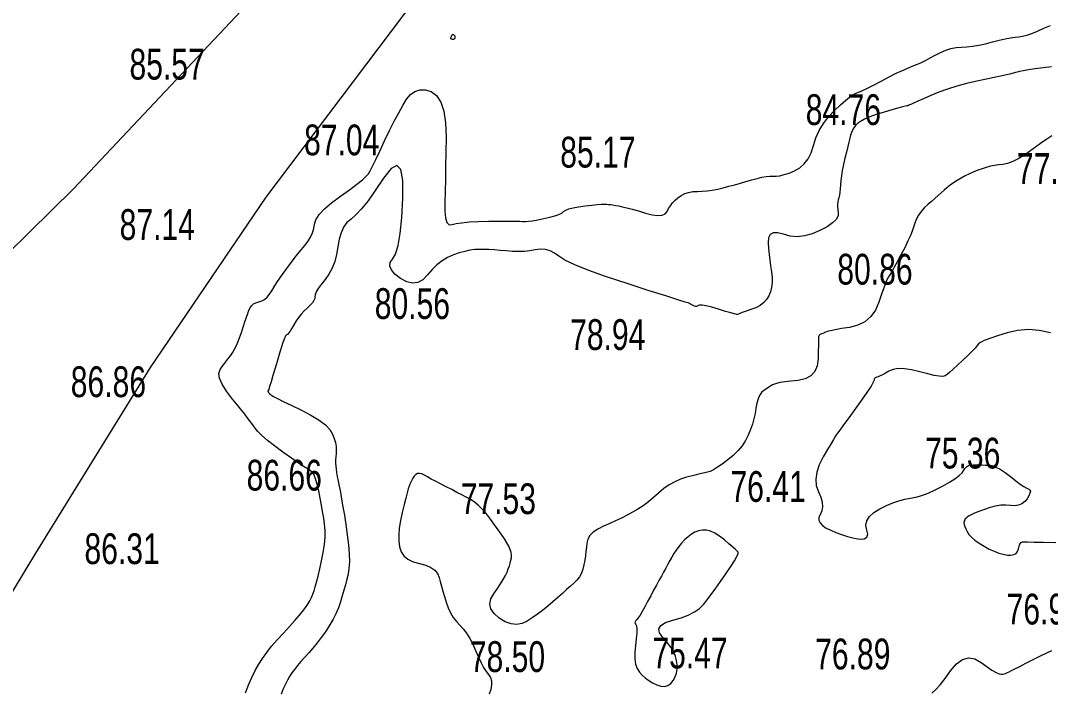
# Model space of a CAD drawing. Header units: metres. Extents: x 431726 to 434411, y 2469261 to 2472412.
# Drawn here: x 433362.8 to 433496.6, y 2471640.7 to 2471728.1 of the extents above; entities that cross this region are included whole.
import ezdxf

# ---------------------------------------------------------------- set-up
doc = ezdxf.new("R2010")
doc.units = ezdxf.units.M
doc.header["$MEASUREMENT"] = 0
for name, color, linetype, lineweight in [('CAO DO', 8, 'Continuous', 18), ('duong nhua-ks', 8, 'Continuous', 18), ('MH_DongMuc_Con', 8, 'Continuous', 18)]:
    doc.layers.add(name, color=color, linetype=linetype, lineweight=lineweight)
doc.styles.get("Standard").update_dxf_attribs({"font": 'arial.ttf'})

msp = doc.modelspace()

# ---------------------------------------------------------------- linework, layer by layer
at = {"layer": 'duong nhua-ks', "color": 8, "lineweight": 0}
for points in [[(433368.33, 2471556.01), (433362.87, 2471564.74), (433357.7, 2471576.06), (433353.59, 2471590.62), (433351.42, 2471603.51), (433351.04, 2471615.11), (433352.76, 2471628.58), (433355.38, 2471640.64), (433357.55, 2471646.91), (433364.81, 2471658.81), (433379.7, 2471682.97), (433394.74, 2471705.12), (433412.62, 2471728.84), (433427.36, 2471748.89), (433443.82, 2471767.89), (433457.22, 2471781.68), (433469.72, 2471794.85), (433488.35, 2471818.26), (433505.56, 2471838.7), (433519.47, 2471858.22), (433538.03, 2471883.43), (433551.65, 2471901.7), (433556.9, 2471909.5), (433562.65, 2471919.21)], [(433279.23, 2471625.59), (433293.35, 2471635.18), (433311.92, 2471649.87), (433331.01, 2471667.22), (433349.58, 2471686.45), (433369.7, 2471706.2), (433396.39, 2471734.57), (433409.85, 2471750.52), (433423.6, 2471766.84), (433429.29, 2471774.81), (433442.06, 2471792.73), (433453.25, 2471808.58), (433465.72, 2471823.36), (433482.51, 2471844.12), (433498.96, 2471862.2), (433513.62, 2471877.63), (433525.68, 2471891.33), (433536.97, 2471905.48), (433541.88, 2471912.86)], [(433279.23, 2471625.59), (433293.35, 2471635.18), (433311.92, 2471649.87), (433331.01, 2471667.22), (433349.58, 2471686.45), (433369.7, 2471706.2), (433396.39, 2471734.57), (433409.85, 2471750.52), (433423.6, 2471766.84), (433429.29, 2471774.81), (433442.06, 2471792.73), (433453.25, 2471808.58), (433465.72, 2471823.36), (433482.51, 2471844.12), (433495.37, 2471858.25)], [(433368.33, 2471556.01), (433362.87, 2471564.74), (433357.7, 2471576.06), (433353.59, 2471590.62), (433351.42, 2471603.51), (433351.04, 2471615.11), (433352.76, 2471628.58), (433355.38, 2471640.64), (433357.55, 2471646.91), (433364.81, 2471658.81), (433379.7, 2471682.97), (433394.74, 2471705.12), (433412.62, 2471728.84), (433427.36, 2471748.89), (433443.82, 2471767.89), (433457.22, 2471781.68), (433469.72, 2471794.85), (433488.35, 2471818.26), (433505.56, 2471838.7), (433510.07, 2471845.03)]]:
    msp.add_lwpolyline(points, dxfattribs=at)
at = {"layer": 'MH_DongMuc_Con', "color": 8, "lineweight": 0}
for points, elevation in [([(433392.04, 2471640.69), (433392.47, 2471641.78), (433392.91, 2471642.77), (433393.34, 2471643.64), (433393.77, 2471644.41), (433394.24, 2471645.14), (433394.8, 2471645.91), (433395.44, 2471646.72), (433396.16, 2471647.56), (433396.97, 2471648.44), (433397.77, 2471649.3), (433398.46, 2471650.06), (433399.03, 2471650.72), (433399.5, 2471651.3), (433399.86, 2471651.77), (433400.15, 2471652.21), (433400.4, 2471652.64), (433400.62, 2471653.07), (433400.8, 2471653.5), (433400.95, 2471653.93), (433401.1, 2471654.44), (433401.27, 2471655.08), (433401.47, 2471655.86), (433401.69, 2471656.78), (433401.94, 2471657.84), (433402.16, 2471658.93), (433402.31, 2471659.96), (433402.39, 2471660.91), (433402.39, 2471661.79), (433402.32, 2471662.6), (433402.21, 2471663.4), (433402.07, 2471664.23), (433401.92, 2471665.09), (433401.75, 2471665.99), (433401.56, 2471666.92), (433401.37, 2471667.79), (433401.16, 2471668.48), (433400.95, 2471669.01), (433400.73, 2471669.37), (433400.51, 2471669.55), (433400.18, 2471669.73), (433399.66, 2471670.06), (433398.94, 2471670.54), (433398.03, 2471671.18), (433396.92, 2471671.96), (433395.82, 2471672.78), (433394.9, 2471673.5), (433394.17, 2471674.12), (433393.64, 2471674.65), (433393.3, 2471675.08), (433392.98, 2471675.53), (433392.53, 2471676.14), (433391.95, 2471676.9), (433391.23, 2471677.8), (433390.37, 2471678.85), (433389.57, 2471679.91), (433389.01, 2471680.82), (433388.68, 2471681.59), (433388.6, 2471682.21), (433388.75, 2471682.69), (433389.03, 2471683.09), (433389.3, 2471683.47), (433389.56, 2471683.83), (433389.83, 2471684.17), (433390.09, 2471684.5), (433390.36, 2471684.87), (433390.63, 2471685.34), (433390.91, 2471685.92), (433391.19, 2471686.61), (433391.47, 2471687.41), (433391.74, 2471688.21), (433391.98, 2471688.91), (433392.18, 2471689.51), (433392.35, 2471690.01), (433392.49, 2471690.42), (433392.64, 2471690.74), (433392.84, 2471691.01), (433393.1, 2471691.23), (433393.41, 2471691.39), (433393.78, 2471691.5), (433394.16, 2471691.62), (433394.52, 2471691.82), (433394.86, 2471692.11), (433395.18, 2471692.49), (433395.48, 2471692.94), (433395.78, 2471693.46), (433396.13, 2471694.01), (433396.52, 2471694.59), (433396.95, 2471695.21), (433397.42, 2471695.85), (433397.91, 2471696.5), (433398.39, 2471697.13), (433398.86, 2471697.73), (433399.32, 2471698.3), (433399.76, 2471698.85), (433400.17, 2471699.38), (433400.49, 2471699.93), (433400.75, 2471700.47), (433400.92, 2471701.03), (433401.02, 2471701.59), (433401.2, 2471702.19), (433401.63, 2471702.85), (433402.3, 2471703.58), (433403.22, 2471704.38), (433404.38, 2471705.24), (433405.55, 2471706.08), (433406.51, 2471706.79), (433407.23, 2471707.37), (433407.74, 2471707.83), (433408.03, 2471708.16), (433408.25, 2471708.55), (433408.57, 2471709.17), (433408.99, 2471710.02), (433409.51, 2471711.11), (433410.13, 2471712.43), (433410.77, 2471713.79), (433411.38, 2471715.02), (433411.95, 2471716.1), (433412.49, 2471717.04), (433412.98, 2471717.84), (433413.49, 2471718.46), (433414.06, 2471718.87), (433414.69, 2471719.07), (433415.39, 2471719.06), (433416.16, 2471718.84), (433416.87, 2471718.34), (433417.42, 2471717.49), (433417.81, 2471716.31), (433418.04, 2471714.78), (433418.1, 2471712.9), (433418.08, 2471710.93), (433418.05, 2471709.1), (433418.02, 2471707.41), (433417.98, 2471705.87), (433417.94, 2471704.47), (433417.94, 2471703.3), (433418.03, 2471702.42), (433418.22, 2471701.83), (433418.5, 2471701.54), (433418.88, 2471701.55), (433419.41, 2471701.69), (433420.15, 2471701.8), (433421.11, 2471701.89), (433422.29, 2471701.95), (433423.67, 2471701.98), (433425.05, 2471702), (433426.17, 2471702), (433427.05, 2471702), (433427.68, 2471701.98), (433428.06, 2471701.96), (433428.38, 2471701.95), (433428.81, 2471701.98), (433429.36, 2471702.06), (433430.03, 2471702.17), (433430.81, 2471702.33), (433431.59, 2471702.51), (433432.23, 2471702.69), (433432.75, 2471702.87), (433433.13, 2471703.05), (433433.38, 2471703.24), (433433.65, 2471703.42), (433434.06, 2471703.58), (433434.62, 2471703.73), (433435.32, 2471703.86), (433436.18, 2471703.98), (433437.04, 2471704.08), (433437.75, 2471704.15), (433438.31, 2471704.19), (433438.72, 2471704.21), (433438.99, 2471704.21), (433439.21, 2471704.18), (433439.47, 2471704.15), (433439.78, 2471704.1), (433440.14, 2471704.04), (433440.54, 2471703.98), (433441.01, 2471703.88), (433441.6, 2471703.74), (433442.29, 2471703.55), (433443.1, 2471703.32), (433444.01, 2471703.04), (433444.89, 2471702.81), (433445.62, 2471702.72), (433446.18, 2471702.76), (433446.58, 2471702.94), (433446.83, 2471703.26), (433447.01, 2471703.64), (433447.25, 2471704.01), (433447.53, 2471704.37), (433447.86, 2471704.72), (433448.24, 2471705.05), (433448.66, 2471705.35), (433449.12, 2471705.58), (433449.63, 2471705.74), (433450.17, 2471705.84), (433450.76, 2471705.87), (433451.38, 2471705.88), (433452.03, 2471705.94), (433452.7, 2471706.03), (433453.4, 2471706.16), (433454.13, 2471706.33), (433454.87, 2471706.53), (433455.61, 2471706.73), (433456.35, 2471706.93), (433457.08, 2471707.14), (433457.82, 2471707.36), (433458.52, 2471707.56), (433459.14, 2471707.7), (433459.7, 2471707.8), (433460.18, 2471707.84), (433460.59, 2471707.83), (433461, 2471707.84), (433461.48, 2471707.91), (433462.04, 2471708.05), (433462.67, 2471708.26), (433463.37, 2471708.53), (433464.06, 2471708.92), (433464.66, 2471709.44), (433465.15, 2471710.1), (433465.56, 2471710.9), (433465.86, 2471711.84), (433466.17, 2471712.83), (433466.6, 2471713.78), (433467.14, 2471714.69), (433467.8, 2471715.56), (433468.57, 2471716.38), (433469.34, 2471717.12), (433470, 2471717.7), (433470.54, 2471718.14), (433470.96, 2471718.44), (433471.27, 2471718.58), (433471.61, 2471718.71), (433472.12, 2471718.93), (433472.79, 2471719.26), (433473.63, 2471719.69), (433474.64, 2471720.22), (433475.68, 2471720.76), (433476.6, 2471721.22), (433477.41, 2471721.6), (433478.11, 2471721.91), (433478.69, 2471722.14), (433479.23, 2471722.35), (433479.8, 2471722.6), (433480.4, 2471722.89), (433481.02, 2471723.23), (433481.68, 2471723.6), (433482.35, 2471723.95), (433483.03, 2471724.23), (433483.7, 2471724.44), (433484.38, 2471724.57), (433485.07, 2471724.63), (433485.77, 2471724.67), (433486.53, 2471724.76), (433487.34, 2471724.9), (433488.2, 2471725.07), (433489.1, 2471725.3), (433489.98, 2471725.52), (433490.77, 2471725.7), (433491.46, 2471725.83), (433492.04, 2471725.93), (433492.54, 2471725.97), (433493.02, 2471726.04), (433493.58, 2471726.18), (433494.23, 2471726.4), (433494.95, 2471726.7), (433495.76, 2471727.08), (433496.64, 2471727.43)], 84), ([(433419.05, 2471726.24), (433418.98, 2471726.25), (433418.92, 2471726.23), (433418.87, 2471726.18), (433418.82, 2471726.11), (433418.79, 2471726.02), (433418.76, 2471725.96), (433418.73, 2471725.9), (433418.71, 2471725.86), (433418.7, 2471725.83), (433418.69, 2471725.81), (433418.69, 2471725.79), (433418.7, 2471725.77), (433418.72, 2471725.75), (433418.75, 2471725.73), (433418.79, 2471725.71), (433418.84, 2471725.69), (433418.9, 2471725.68), (433418.97, 2471725.67), (433419.05, 2471725.67), (433419.13, 2471725.67), (433419.19, 2471725.7), (433419.24, 2471725.74), (433419.27, 2471725.79), (433419.29, 2471725.87), (433419.29, 2471725.95), (433419.28, 2471726.03), (433419.24, 2471726.09), (433419.19, 2471726.15), (433419.12, 2471726.21), (433419.05, 2471726.24)], 84), ([(433496.77, 2471722.05), (433495.69, 2471721.92), (433494.64, 2471721.79), (433493.78, 2471721.67), (433493.1, 2471721.56), (433492.61, 2471721.46), (433492.3, 2471721.38), (433492.08, 2471721.31), (433491.85, 2471721.25), (433491.62, 2471721.18), (433491.37, 2471721.12), (433491.11, 2471721.06), (433490.74, 2471720.98), (433490.14, 2471720.85), (433489.33, 2471720.68), (433488.31, 2471720.46), (433487.06, 2471720.19), (433485.73, 2471719.88), (433484.47, 2471719.54), (433483.28, 2471719.17), (433482.15, 2471718.77), (433481.08, 2471718.33), (433480.14, 2471717.91), (433479.39, 2471717.59), (433478.84, 2471717.34), (433478.49, 2471717.18), (433478.33, 2471717.11), (433478.26, 2471717.08), (433478.19, 2471717.05), (433478.12, 2471717.03), (433478.05, 2471717.01), (433477.97, 2471717), (433477.8, 2471716.96), (433477.41, 2471716.85), (433476.82, 2471716.69), (433476.03, 2471716.46), (433475.03, 2471716.17), (433474.01, 2471715.85), (433473.16, 2471715.55), (433472.47, 2471715.25), (433471.94, 2471714.97), (433471.58, 2471714.69), (433471.32, 2471714.42), (433471.11, 2471714.13), (433470.92, 2471713.82), (433470.78, 2471713.51), (433470.68, 2471713.17), (433470.58, 2471712.78), (433470.45, 2471712.29), (433470.31, 2471711.69), (433470.13, 2471710.99), (433469.93, 2471710.18), (433469.74, 2471709.36), (433469.58, 2471708.6), (433469.47, 2471707.91), (433469.39, 2471707.28), (433469.34, 2471706.72), (433469.31, 2471706.22), (433469.27, 2471705.77), (433469.22, 2471705.38), (433469.15, 2471705.05), (433469.07, 2471704.78), (433469, 2471704.52), (433468.97, 2471704.22), (433468.97, 2471703.89), (433469, 2471703.52), (433469.07, 2471703.11), (433469.05, 2471702.68), (433468.79, 2471702.23), (433468.32, 2471701.77), (433467.62, 2471701.28), (433466.69, 2471700.77), (433465.67, 2471700.34), (433464.69, 2471700.08), (433463.74, 2471699.98), (433462.83, 2471700.05), (433461.96, 2471700.29), (433461.2, 2471700.5), (433460.62, 2471700.5), (433460.22, 2471700.28), (433460, 2471699.84), (433459.96, 2471699.19), (433460.01, 2471698.43), (433460.09, 2471697.67), (433460.17, 2471696.92), (433460.27, 2471696.17), (433460.38, 2471695.42), (433460.46, 2471694.69), (433460.47, 2471694.02), (433460.4, 2471693.39), (433460.26, 2471692.82), (433460.05, 2471692.3), (433459.76, 2471691.83), (433459.38, 2471691.41), (433458.91, 2471691.05), (433458.35, 2471690.75), (433457.71, 2471690.51), (433457.09, 2471690.31), (433456.6, 2471690.14), (433456.26, 2471690.01), (433456.05, 2471689.92), (433455.98, 2471689.87), (433455.88, 2471689.87), (433455.58, 2471689.93), (433455.09, 2471690.06), (433454.4, 2471690.27), (433453.52, 2471690.54), (433452.63, 2471690.8), (433451.92, 2471690.98), (433451.39, 2471691.08), (433451.04, 2471691.09), (433450.87, 2471691.03), (433450.78, 2471690.94), (433450.67, 2471690.9), (433450.54, 2471690.9), (433450.38, 2471690.94), (433450.21, 2471691.03), (433450.03, 2471691.13), (433449.88, 2471691.22), (433449.75, 2471691.28), (433449.64, 2471691.33), (433449.56, 2471691.36), (433449.19, 2471691.47), (433448.22, 2471691.78), (433446.66, 2471692.27), (433444.5, 2471692.96), (433441.75, 2471693.83), (433438.95, 2471694.76), (433436.65, 2471695.58), (433434.85, 2471696.3), (433433.56, 2471696.92), (433432.76, 2471697.44), (433432.21, 2471697.85), (433431.62, 2471698.13), (433431.01, 2471698.3), (433430.37, 2471698.34), (433429.7, 2471698.26), (433429.01, 2471698.14), (433428.28, 2471698.06), (433427.52, 2471698.04), (433426.73, 2471698.06), (433425.91, 2471698.12), (433425.1, 2471698.2), (433424.35, 2471698.27), (433423.65, 2471698.31), (433423.01, 2471698.33), (433422.42, 2471698.33), (433421.83, 2471698.3), (433421.2, 2471698.21), (433420.53, 2471698.06), (433419.82, 2471697.86), (433419.07, 2471697.61), (433418.31, 2471697.28), (433417.6, 2471696.85), (433416.92, 2471696.33), (433416.29, 2471695.72), (433415.7, 2471695.01), (433415.1, 2471694.39), (433414.45, 2471694.03), (433413.75, 2471693.94), (433412.99, 2471694.11), (433412.18, 2471694.56), (433411.47, 2471695.12), (433411.01, 2471695.65), (433410.81, 2471696.15), (433410.86, 2471696.62), (433411.16, 2471697.05), (433411.55, 2471697.71), (433411.89, 2471698.83), (433412.15, 2471700.41), (433412.35, 2471702.47), (433412.49, 2471704.99), (433412.47, 2471707.29), (433412.21, 2471708.7), (433411.71, 2471709.22), (433410.96, 2471708.84), (433409.97, 2471707.57), (433408.91, 2471705.98), (433407.97, 2471704.66), (433407.12, 2471703.6), (433406.39, 2471702.81), (433405.76, 2471702.27), (433405.23, 2471701.81), (433404.8, 2471701.22), (433404.46, 2471700.5), (433404.21, 2471699.65), (433404.05, 2471698.68), (433403.89, 2471697.68), (433403.65, 2471696.75), (433403.31, 2471695.89), (433402.89, 2471695.11), (433402.38, 2471694.4), (433401.88, 2471693.77), (433401.5, 2471693.23), (433401.23, 2471692.79), (433401.09, 2471692.43), (433401.05, 2471692.17), (433401.04, 2471691.94), (433400.93, 2471691.67), (433400.74, 2471691.39), (433400.46, 2471691.07), (433400.09, 2471690.73), (433399.69, 2471690.35), (433399.31, 2471689.94), (433398.96, 2471689.51), (433398.63, 2471689.04), (433398.33, 2471688.54), (433398.06, 2471688.07), (433397.83, 2471687.7), (433397.65, 2471687.44), (433397.51, 2471687.27), (433397.41, 2471687.21), (433397.34, 2471687.17), (433397.26, 2471687.08), (433397.18, 2471686.95), (433397.1, 2471686.77), (433397.01, 2471686.54), (433396.9, 2471686.2), (433396.74, 2471685.67), (433396.52, 2471684.96), (433396.25, 2471684.07), (433395.93, 2471683), (433395.62, 2471681.94), (433395.37, 2471681.12), (433395.18, 2471680.51), (433395.06, 2471680.13), (433395, 2471679.98), (433394.97, 2471679.94), (433394.97, 2471679.89), (433394.98, 2471679.84), (433395, 2471679.79), (433395.04, 2471679.74), (433395.08, 2471679.68), (433395.12, 2471679.64), (433395.15, 2471679.6), (433395.17, 2471679.57), (433395.18, 2471679.55), (433395.2, 2471679.52), (433395.24, 2471679.49), (433395.3, 2471679.44), (433395.37, 2471679.39), (433395.47, 2471679.32), (433395.7, 2471679.19), (433396.19, 2471678.93), (433396.95, 2471678.56), (433397.97, 2471678.07), (433399.25, 2471677.45), (433400.54, 2471676.78), (433401.6, 2471676.14), (433402.43, 2471675.51), (433403.02, 2471674.9), (433403.37, 2471674.31), (433403.58, 2471673.75), (433403.73, 2471673.21), (433403.82, 2471672.71), (433403.85, 2471672.23), (433403.83, 2471671.79), (433403.79, 2471671.37), (433403.76, 2471670.95), (433403.76, 2471670.54), (433403.78, 2471670.15), (433403.82, 2471669.76), (433403.88, 2471669.33), (433403.97, 2471668.81), (433404.08, 2471668.21), (433404.21, 2471667.52), (433404.37, 2471666.74), (433404.54, 2471665.86), (433404.71, 2471664.87), (433404.89, 2471663.76), (433405.08, 2471662.55), (433405.27, 2471661.22), (433405.43, 2471659.9), (433405.52, 2471658.73), (433405.54, 2471657.71), (433405.49, 2471656.83), (433405.37, 2471656.1), (433405.21, 2471655.43), (433405.03, 2471654.73), (433404.83, 2471654.01), (433404.62, 2471653.27), (433404.39, 2471652.51), (433404.12, 2471651.73), (433403.79, 2471650.95), (433403.4, 2471650.17), (433402.94, 2471649.4), (433402.43, 2471648.62), (433401.88, 2471647.86), (433401.34, 2471647.15), (433400.8, 2471646.49), (433400.27, 2471645.87), (433399.74, 2471645.29), (433399.24, 2471644.74), (433398.79, 2471644.22), (433398.4, 2471643.72), (433398.06, 2471643.25), (433397.76, 2471642.8), (433397.5, 2471642.32), (433397.23, 2471641.78), (433396.96, 2471641.17), (433396.69, 2471640.5)], 82), ([(433496.8, 2471713.11), (433496.16, 2471712.67), (433495.36, 2471712.1), (433494.4, 2471711.39), (433493.42, 2471710.7), (433492.53, 2471710.15), (433491.74, 2471709.74), (433491.05, 2471709.48), (433490.45, 2471709.37), (433489.91, 2471709.32), (433489.37, 2471709.24), (433488.83, 2471709.13), (433488.29, 2471708.99), (433487.75, 2471708.82), (433487.21, 2471708.62), (433486.67, 2471708.4), (433486.13, 2471708.16), (433485.58, 2471707.89), (433485.04, 2471707.61), (433484.52, 2471707.3), (433484.03, 2471706.99), (433483.59, 2471706.68), (433483.18, 2471706.35), (433482.81, 2471706.02), (433482.44, 2471705.68), (433482.05, 2471705.33), (433481.63, 2471704.96), (433481.17, 2471704.57), (433480.69, 2471704.17), (433480.23, 2471703.74), (433479.82, 2471703.27), (433479.48, 2471702.76), (433479.2, 2471702.2), (433478.99, 2471701.6), (433478.77, 2471700.94), (433478.48, 2471700.21), (433478.13, 2471699.42), (433477.71, 2471698.55), (433477.22, 2471697.62), (433476.74, 2471696.73), (433476.34, 2471696), (433476.01, 2471695.43), (433475.77, 2471695.01), (433475.6, 2471694.75), (433475.44, 2471694.47), (433475.24, 2471694.01), (433474.99, 2471693.35), (433474.69, 2471692.5), (433474.34, 2471691.47), (433473.89, 2471690.43), (433473.28, 2471689.59), (433472.53, 2471688.93), (433471.61, 2471688.47), (433470.55, 2471688.19), (433469.51, 2471688.02), (433468.68, 2471687.88), (433468.05, 2471687.75), (433467.63, 2471687.65), (433467.41, 2471687.57), (433467.29, 2471687.5), (433467.18, 2471687.44), (433467.06, 2471687.39), (433466.94, 2471687.34), (433466.82, 2471687.3), (433466.71, 2471687.25), (433466.63, 2471687.2), (433466.57, 2471687.13), (433466.53, 2471687.06), (433466.51, 2471686.97), (433466.51, 2471686.78), (433466.5, 2471686.41), (433466.49, 2471685.84), (433466.47, 2471685.09), (433466.46, 2471684.14), (433466.34, 2471683.2), (433466.02, 2471682.44), (433465.5, 2471681.87), (433464.77, 2471681.49), (433463.85, 2471681.3), (433462.91, 2471681.2), (433462.13, 2471681.1), (433461.51, 2471681), (433461.06, 2471680.91), (433460.77, 2471680.81), (433460.54, 2471680.7), (433460.3, 2471680.57), (433460.03, 2471680.4), (433459.73, 2471680.21), (433459.41, 2471679.99), (433459.1, 2471679.71), (433458.85, 2471679.34), (433458.64, 2471678.88), (433458.48, 2471678.32), (433458.37, 2471677.68), (433458.26, 2471676.99), (433458.11, 2471676.3), (433457.91, 2471675.6), (433457.67, 2471674.89), (433457.38, 2471674.18), (433457.03, 2471673.48), (433456.58, 2471672.8), (433456.05, 2471672.16), (433455.42, 2471671.54), (433454.7, 2471670.95), (433453.99, 2471670.42), (433453.37, 2471670), (433452.85, 2471669.68), (433452.42, 2471669.46), (433452.08, 2471669.35), (433451.74, 2471669.27), (433451.3, 2471669.17), (433450.76, 2471669.04), (433450.12, 2471668.88), (433449.37, 2471668.69), (433448.59, 2471668.45), (433447.83, 2471668.12), (433447.1, 2471667.71), (433446.4, 2471667.22), (433445.73, 2471666.64), (433445.07, 2471666.05), (433444.4, 2471665.5), (433443.72, 2471665), (433443.04, 2471664.54), (433442.34, 2471664.14), (433441.63, 2471663.76), (433440.9, 2471663.39), (433440.14, 2471663.03), (433439.37, 2471662.67), (433438.56, 2471662.33), (433437.82, 2471661.97), (433437.24, 2471661.57), (433436.81, 2471661.14), (433436.53, 2471660.66), (433436.4, 2471660.15), (433436.35, 2471659.61), (433436.28, 2471659.05), (433436.21, 2471658.49), (433436.12, 2471657.91), (433436.03, 2471657.33), (433435.89, 2471656.75), (433435.7, 2471656.23), (433435.43, 2471655.74), (433435.11, 2471655.31), (433434.72, 2471654.92), (433434.27, 2471654.52), (433433.77, 2471654.09), (433433.22, 2471653.6), (433432.62, 2471653.07), (433431.98, 2471652.5), (433431.31, 2471651.92), (433430.64, 2471651.38), (433429.97, 2471650.88), (433429.31, 2471650.41), (433428.65, 2471649.99), (433427.98, 2471649.68), (433427.28, 2471649.57), (433426.55, 2471649.65), (433425.79, 2471649.92), (433425.01, 2471650.39), (433424.34, 2471650.97), (433423.94, 2471651.57), (433423.79, 2471652.21), (433423.92, 2471652.87), (433424.3, 2471653.56), (433424.78, 2471654.24), (433425.2, 2471654.86), (433425.54, 2471655.42), (433425.82, 2471655.93), (433426.03, 2471656.38), (433426.19, 2471656.79), (433426.33, 2471657.18), (433426.44, 2471657.55), (433426.53, 2471657.9), (433426.59, 2471658.22), (433426.61, 2471658.55), (433426.55, 2471658.91), (433426.43, 2471659.3), (433426.25, 2471659.73), (433425.99, 2471660.18), (433425.68, 2471660.68), (433425.31, 2471661.24), (433424.89, 2471661.85), (433424.42, 2471662.52), (433423.9, 2471663.25), (433423.35, 2471663.96), (433422.82, 2471664.57), (433422.29, 2471665.08), (433421.78, 2471665.5), (433421.27, 2471665.82), (433420.74, 2471666.1), (433420.16, 2471666.4), (433419.52, 2471666.73), (433418.84, 2471667.09), (433418.1, 2471667.46), (433417.37, 2471667.83), (433416.73, 2471668.17), (433416.17, 2471668.47), (433415.7, 2471668.74), (433415.3, 2471668.97), (433414.97, 2471669.13), (433414.67, 2471669.2), (433414.4, 2471669.18), (433414.17, 2471669.06), (433413.98, 2471668.85), (433413.8, 2471668.59), (433413.65, 2471668.33), (433413.52, 2471668.06), (433413.4, 2471667.8), (433413.3, 2471667.53), (433413.19, 2471667.18), (433413.04, 2471666.67), (433412.86, 2471665.99), (433412.65, 2471665.14), (433412.4, 2471664.13), (433412.17, 2471663.08), (433412.02, 2471662.1), (433411.96, 2471661.21), (433411.97, 2471660.4), (433412.06, 2471659.67), (433412.27, 2471659.02), (433412.64, 2471658.48), (433413.15, 2471658.05), (433413.82, 2471657.71), (433414.64, 2471657.47), (433415.46, 2471657.26), (433416.13, 2471656.97), (433416.64, 2471656.61), (433416.99, 2471656.18), (433417.2, 2471655.68), (433417.34, 2471655.13), (433417.5, 2471654.53), (433417.68, 2471653.88), (433417.89, 2471653.19), (433418.12, 2471652.46), (433418.38, 2471651.73), (433418.69, 2471651.07), (433419.05, 2471650.47), (433419.45, 2471649.94), (433419.89, 2471649.47), (433420.35, 2471648.99), (433420.78, 2471648.42), (433421.2, 2471647.75), (433421.59, 2471647), (433421.95, 2471646.16), (433422.31, 2471645.32), (433422.65, 2471644.59), (433422.98, 2471643.97), (433423.3, 2471643.45), (433423.61, 2471643.05), (433423.87, 2471642.66), (433424, 2471642.21), (433424.02, 2471641.7), (433423.93, 2471641.12), (433423.72, 2471640.48)], 78), ([(433496.63, 2471687.48), (433495.19, 2471687.79), (433493.77, 2471687.9), (433492.38, 2471687.8), (433491, 2471687.49), (433489.77, 2471687.1), (433488.78, 2471686.76), (433488.04, 2471686.47), (433487.55, 2471686.23), (433487.31, 2471686.03), (433487.13, 2471685.81), (433486.84, 2471685.49), (433486.42, 2471685.06), (433485.89, 2471684.53), (433485.23, 2471683.9), (433484.57, 2471683.27), (433484.01, 2471682.75), (433483.56, 2471682.35), (433483.21, 2471682.06), (433482.96, 2471681.89), (433482.67, 2471681.82), (433482.2, 2471681.83), (433481.54, 2471681.94), (433480.69, 2471682.13), (433479.66, 2471682.41), (433478.6, 2471682.67), (433477.67, 2471682.81), (433476.87, 2471682.83), (433476.19, 2471682.73), (433475.65, 2471682.5), (433475.21, 2471682.23), (433474.83, 2471682.02), (433474.52, 2471681.87), (433474.27, 2471681.76), (433474.09, 2471681.72), (433473.95, 2471681.68), (433473.85, 2471681.63), (433473.78, 2471681.55), (433473.73, 2471681.44), (433473.72, 2471681.32), (433473.62, 2471681.06), (433473.33, 2471680.56), (433472.85, 2471679.83), (433472.18, 2471678.85), (433471.31, 2471677.64), (433470.44, 2471676.44), (433469.76, 2471675.5), (433469.27, 2471674.83), (433468.97, 2471674.42), (433468.86, 2471674.27), (433468.85, 2471674.26), (433468.83, 2471674.24), (433468.81, 2471674.21), (433468.78, 2471674.17), (433468.75, 2471674.13), (433468.66, 2471673.98), (433468.45, 2471673.63), (433468.13, 2471673.07), (433467.68, 2471672.32), (433467.12, 2471671.36), (433466.6, 2471670.33), (433466.27, 2471669.37), (433466.14, 2471668.46), (433466.21, 2471667.61), (433466.48, 2471666.82), (433466.79, 2471666.1), (433466.96, 2471665.45), (433467.01, 2471664.87), (433466.94, 2471664.35), (433466.74, 2471663.91), (433466.56, 2471663.51), (433466.55, 2471663.13), (433466.7, 2471662.77), (433467.01, 2471662.42), (433467.5, 2471662.1), (433468.09, 2471661.8), (433468.75, 2471661.51), (433469.48, 2471661.25), (433470.27, 2471661), (433471.12, 2471660.78), (433471.9, 2471660.65), (433472.45, 2471660.69), (433472.78, 2471660.9), (433472.89, 2471661.28), (433472.78, 2471661.83), (433472.67, 2471662.45), (433472.79, 2471663.04), (433473.12, 2471663.59), (433473.67, 2471664.11), (433474.45, 2471664.59), (433475.32, 2471665.02), (433476.15, 2471665.37), (433476.94, 2471665.65), (433477.7, 2471665.85), (433478.42, 2471665.98), (433479.15, 2471666.11), (433479.93, 2471666.34), (433480.77, 2471666.65), (433481.66, 2471667.05), (433482.61, 2471667.54), (433483.51, 2471668.04), (433484.23, 2471668.5), (433484.79, 2471668.92), (433485.17, 2471669.28), (433485.39, 2471669.6), (433485.55, 2471669.86), (433485.75, 2471670.06), (433486, 2471670.21), (433486.29, 2471670.29), (433486.62, 2471670.32), (433486.99, 2471670.32), (433487.37, 2471670.31), (433487.76, 2471670.3), (433488.16, 2471670.29), (433488.57, 2471670.28), (433489.03, 2471670.21), (433489.54, 2471670.03), (433490.12, 2471669.73), (433490.76, 2471669.31), (433491.46, 2471668.78), (433492.14, 2471668.24), (433492.72, 2471667.81), (433493.19, 2471667.48), (433493.55, 2471667.26), (433493.81, 2471667.14), (433493.97, 2471667.04), (433494.03, 2471666.87), (433493.98, 2471666.62), (433493.84, 2471666.3), (433493.6, 2471665.91), (433493.29, 2471665.53), (433492.91, 2471665.25), (433492.47, 2471665.07), (433491.98, 2471665), (433491.43, 2471665.03), (433490.83, 2471665.08), (433490.19, 2471665.05), (433489.52, 2471664.94), (433488.8, 2471664.77), (433488.06, 2471664.51), (433487.35, 2471664.24), (433486.77, 2471664.01), (433486.32, 2471663.8), (433486, 2471663.64), (433485.8, 2471663.51), (433485.68, 2471663.39), (433485.58, 2471663.28), (433485.5, 2471663.16), (433485.45, 2471663.04), (433485.41, 2471662.91), (433485.4, 2471662.76), (433485.44, 2471662.56), (433485.52, 2471662.3), (433485.64, 2471662), (433485.8, 2471661.65), (433486.03, 2471661.27), (433486.37, 2471660.89), (433486.81, 2471660.5), (433487.36, 2471660.11), (433488.01, 2471659.72), (433488.69, 2471659.36), (433489.34, 2471659.07), (433489.94, 2471658.84), (433490.51, 2471658.68), (433491.05, 2471658.58), (433491.51, 2471658.57), (433491.89, 2471658.64), (433492.18, 2471658.8), (433492.38, 2471659.06), (433492.48, 2471659.4), (433492.56, 2471659.75), (433492.68, 2471660.02), (433492.83, 2471660.2), (433493.02, 2471660.3), (433493.24, 2471660.32), (433493.67, 2471660.29), (433494.51, 2471660.27), (433495.74, 2471660.24), (433497.36, 2471660.21)], 76), ([(433453.65, 2471661.05), (433453.05, 2471661.43), (433452.48, 2471661.69), (433451.93, 2471661.82), (433451.42, 2471661.82), (433450.93, 2471661.72), (433450.45, 2471661.55), (433449.99, 2471661.3), (433449.55, 2471660.97), (433449.11, 2471660.57), (433448.71, 2471660.12), (433448.34, 2471659.68), (433448.01, 2471659.23), (433447.71, 2471658.78), (433447.45, 2471658.32), (433447.2, 2471657.86), (433446.94, 2471657.38), (433446.66, 2471656.88), (433446.38, 2471656.37), (433446.08, 2471655.84), (433445.77, 2471655.28), (433445.43, 2471654.66), (433445.08, 2471654.01), (433444.7, 2471653.3), (433444.3, 2471652.54), (433443.92, 2471651.83), (433443.59, 2471651.23), (433443.31, 2471650.77), (433443.07, 2471650.43), (433442.89, 2471650.21), (433442.76, 2471650.06), (433442.68, 2471649.92), (433442.65, 2471649.79), (433442.69, 2471649.67), (433442.77, 2471649.55), (433442.86, 2471649.36), (433442.9, 2471648.99), (433442.89, 2471648.44), (433442.83, 2471647.72), (433442.71, 2471646.83), (433442.62, 2471645.91), (433442.63, 2471645.1), (433442.73, 2471644.4), (433442.93, 2471643.83), (433443.23, 2471643.36), (433443.59, 2471642.97), (433444, 2471642.62), (433444.45, 2471642.29), (433444.95, 2471641.99), (433445.49, 2471641.73), (433446.03, 2471641.55), (433446.51, 2471641.51), (433446.93, 2471641.62), (433447.3, 2471641.87), (433447.62, 2471642.26), (433447.87, 2471642.74), (433448.04, 2471643.24), (433448.13, 2471643.75), (433448.14, 2471644.29), (433448.07, 2471644.85), (433447.91, 2471645.42), (433447.66, 2471646.01), (433447.3, 2471646.61), (433446.84, 2471647.23), (433446.28, 2471647.86), (433445.85, 2471648.46), (433445.76, 2471648.99), (433446.02, 2471649.44), (433446.63, 2471649.82), (433447.58, 2471650.12), (433448.65, 2471650.42), (433449.58, 2471650.77), (433450.37, 2471651.18), (433451.03, 2471651.65), (433451.55, 2471652.17), (433452.03, 2471652.78), (433452.56, 2471653.47), (433453.14, 2471654.27), (433453.78, 2471655.16), (433454.47, 2471656.15), (433455.1, 2471657.1), (433455.58, 2471657.85), (433455.9, 2471658.41), (433456.07, 2471658.77), (433456.08, 2471658.94), (433455.95, 2471659.07), (433455.71, 2471659.29), (433455.35, 2471659.61), (433454.87, 2471660.03), (433454.28, 2471660.55), (433453.65, 2471661.05)], 76), ([(433481.23, 2471640.64), (433481.73, 2471641.1), (433482.31, 2471641.73), (433482.95, 2471642.54), (433483.67, 2471643.53), (433484.44, 2471644.44), (433485.21, 2471645), (433486, 2471645.22), (433486.81, 2471645.09), (433487.63, 2471644.62), (433488.4, 2471644.05), (433489.04, 2471643.61), (433489.57, 2471643.3), (433489.96, 2471643.12), (433490.24, 2471643.08), (433490.45, 2471643.11), (433490.67, 2471643.16), (433490.87, 2471643.22), (433491.08, 2471643.31), (433491.28, 2471643.41), (433491.57, 2471643.56), (433492.02, 2471643.79), (433492.64, 2471644.11), (433493.43, 2471644.52), (433494.39, 2471645), (433495.36, 2471645.48), (433496.17, 2471645.87), (433496.84, 2471646.16)], 78)]:
    msp.add_lwpolyline(points, dxfattribs=dict(at, elevation=elevation))

# ---------------------------------------------------------------- texts
at = {"layer": 'CAO DO', "color": 8, "lineweight": 0, "width": 0.7}
for s, p in [('85.57', (433376.97, 2471720.41, 85.57)), ('84.76', (433464.84, 2471714.5, 84.75)), ('87.04', (433399.66, 2471710.56, 87.04)), ('85.17', (433432.94, 2471708.97, 85.17)), ('77.28', (433492.28, 2471706.84, 77.28)), ('87.14', (433375.69, 2471699.56, 87.14)), ('80.86', (433468.94, 2471693.75, 80.86)), ('80.56', (433408.84, 2471689.28, 80.56)), ('78.94', (433434.22, 2471685.25, 78.94)), ('86.86', (433369.34, 2471679.12, 86.86)), ('75.36', (433480.34, 2471669.84, 75.36)), ('86.66', (433392.19, 2471666.97, 86.66)), ('76.41', (433455.06, 2471665.5, 76.41)), ('77.53', (433420, 2471663.91, 77.53)), ('86.31', (433371.12, 2471657.41, 86.31)), ('76.93', (433490.94, 2471649.56, 76.93)), ('78.50', (433421.19, 2471643.38, 78.5)), ('75.47', (433444.91, 2471643.84, 75.47)), ('76.89', (433466.06, 2471643.72, 76.89))]:
    msp.add_text(s, height=4, dxfattribs=at).set_placement(p)

doc.saveas('drawing.dxf')
